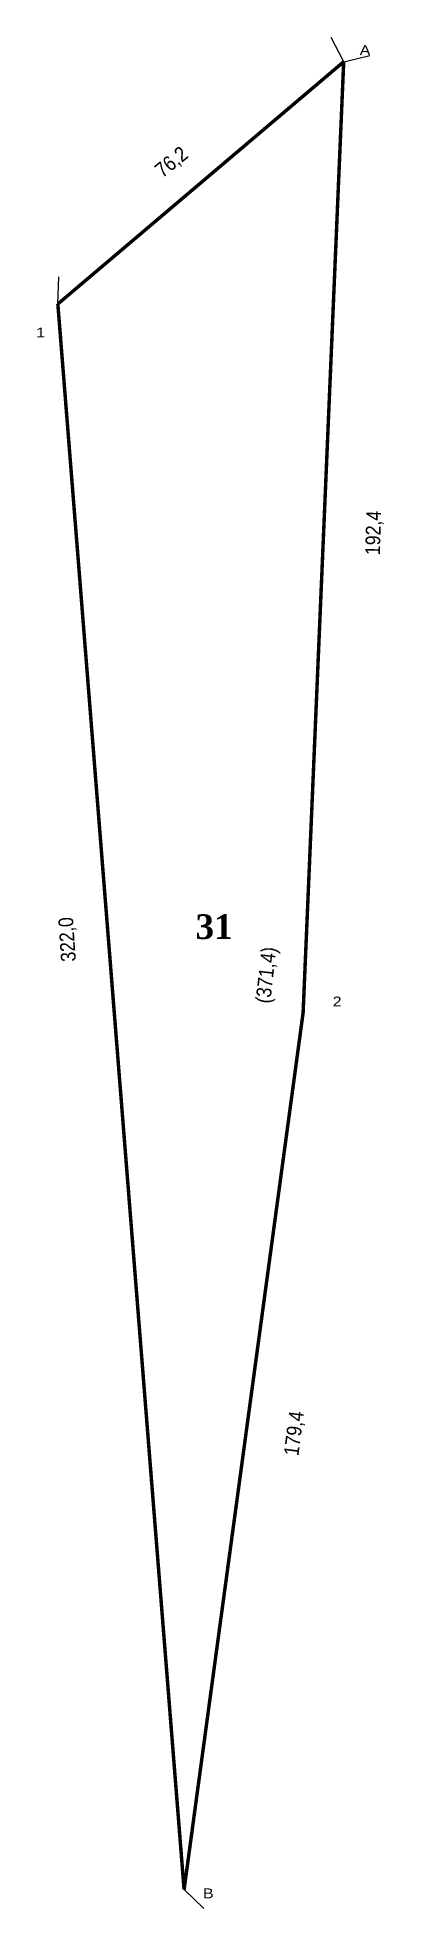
# Model space of a CAD drawing. Header units: metres. Extents: x 177 to 247, y 133 to 512.
import ezdxf
from ezdxf.enums import TextEntityAlignment as Align

# ---------------------------------------------------------------- set-up
doc = ezdxf.new("R2010")
doc.units = ezdxf.units.M
doc.layers.add('BOUNDARY', color=1, linetype='Continuous', lineweight=100)
for name, color, linetype in [('BOUNDARY_DIMENSIONS', 220, 'Continuous'), ('CHAINLINE_DIMENSIONS', 251, 'Continuous'), ('SEPARATION_LINE', 7, 'Continuous'), ('STONES', 7, 'Continuous'), ('SURVEY_NUMBER', 1, 'Continuous')]:
    doc.layers.add(name, color=color, linetype=linetype)
doc.styles.add('TIMES_NEW_ROMAN', font='timesbd.ttf')

msp = doc.modelspace()

# ---------------------------------------------------------------- linework, layer by layer
at = {"layer": 'BOUNDARY', "const_width": 0.7}
for points in [[(238.59, 507.27), (180.76, 458.2)], [(230.38, 314.65), (238.59, 507.27)], [(180.76, 458.2), (206.3, 136.99)], [(206.3, 136.99), (230.38, 314.65)]]:
    msp.add_lwpolyline(points, dxfattribs=at)
at = {"layer": 'SEPARATION_LINE'}
for points in [[(238.59, 507.27), (236.03, 512.2)], [(238.59, 507.27), (243.88, 508.55)], [(180.76, 458.2), (180.95, 463.68)], [(206.3, 136.99), (210.31, 133.16)]]:
    msp.add_lwpolyline(points, dxfattribs=at)

# ---------------------------------------------------------------- texts
at = {"layer": 'BOUNDARY_DIMENSIONS', "width": 0.9}
for s, rotation, p in [('76,2', 38.8678, (203.72, 487)), ('192,4', 88.4518, (244.54, 411.83)), ('322,0', 93.8655, (182.62, 329.47)), ('179,4', 82.7757, (228.5, 229.42))]:
    msp.add_text(s, height=3, rotation=rotation, dxfattribs=at).set_placement(p, align=Align.MIDDLE_CENTER)
at = {"layer": 'CHAINLINE_DIMENSIONS', "width": 0.9}
msp.add_text('(371,4)', height=3, rotation=83.6598, dxfattribs=at).set_placement((222.86, 322.26), align=Align.MIDDLE_CENTER)
at = {"layer": 'STONES', "width": 1.2}
msp.add_text('A', height=2, rotation=-1.206, dxfattribs=at).set_placement((242.92, 509.63), align=Align.MIDDLE_CENTER)
for s, p in [('1', (177.29, 452.42)), ('2', (237.26, 316.9)), ('B', (211.2, 136.24))]:
    msp.add_text(s, height=2, dxfattribs=at).set_placement(p, align=Align.MIDDLE_CENTER)
at = {"layer": 'SURVEY_NUMBER', "style": 'TIMES_NEW_ROMAN'}
msp.add_text('31', height=5, dxfattribs=at).set_placement((212.37, 332.07), align=Align.MIDDLE_CENTER)

doc.saveas('drawing.dxf')
